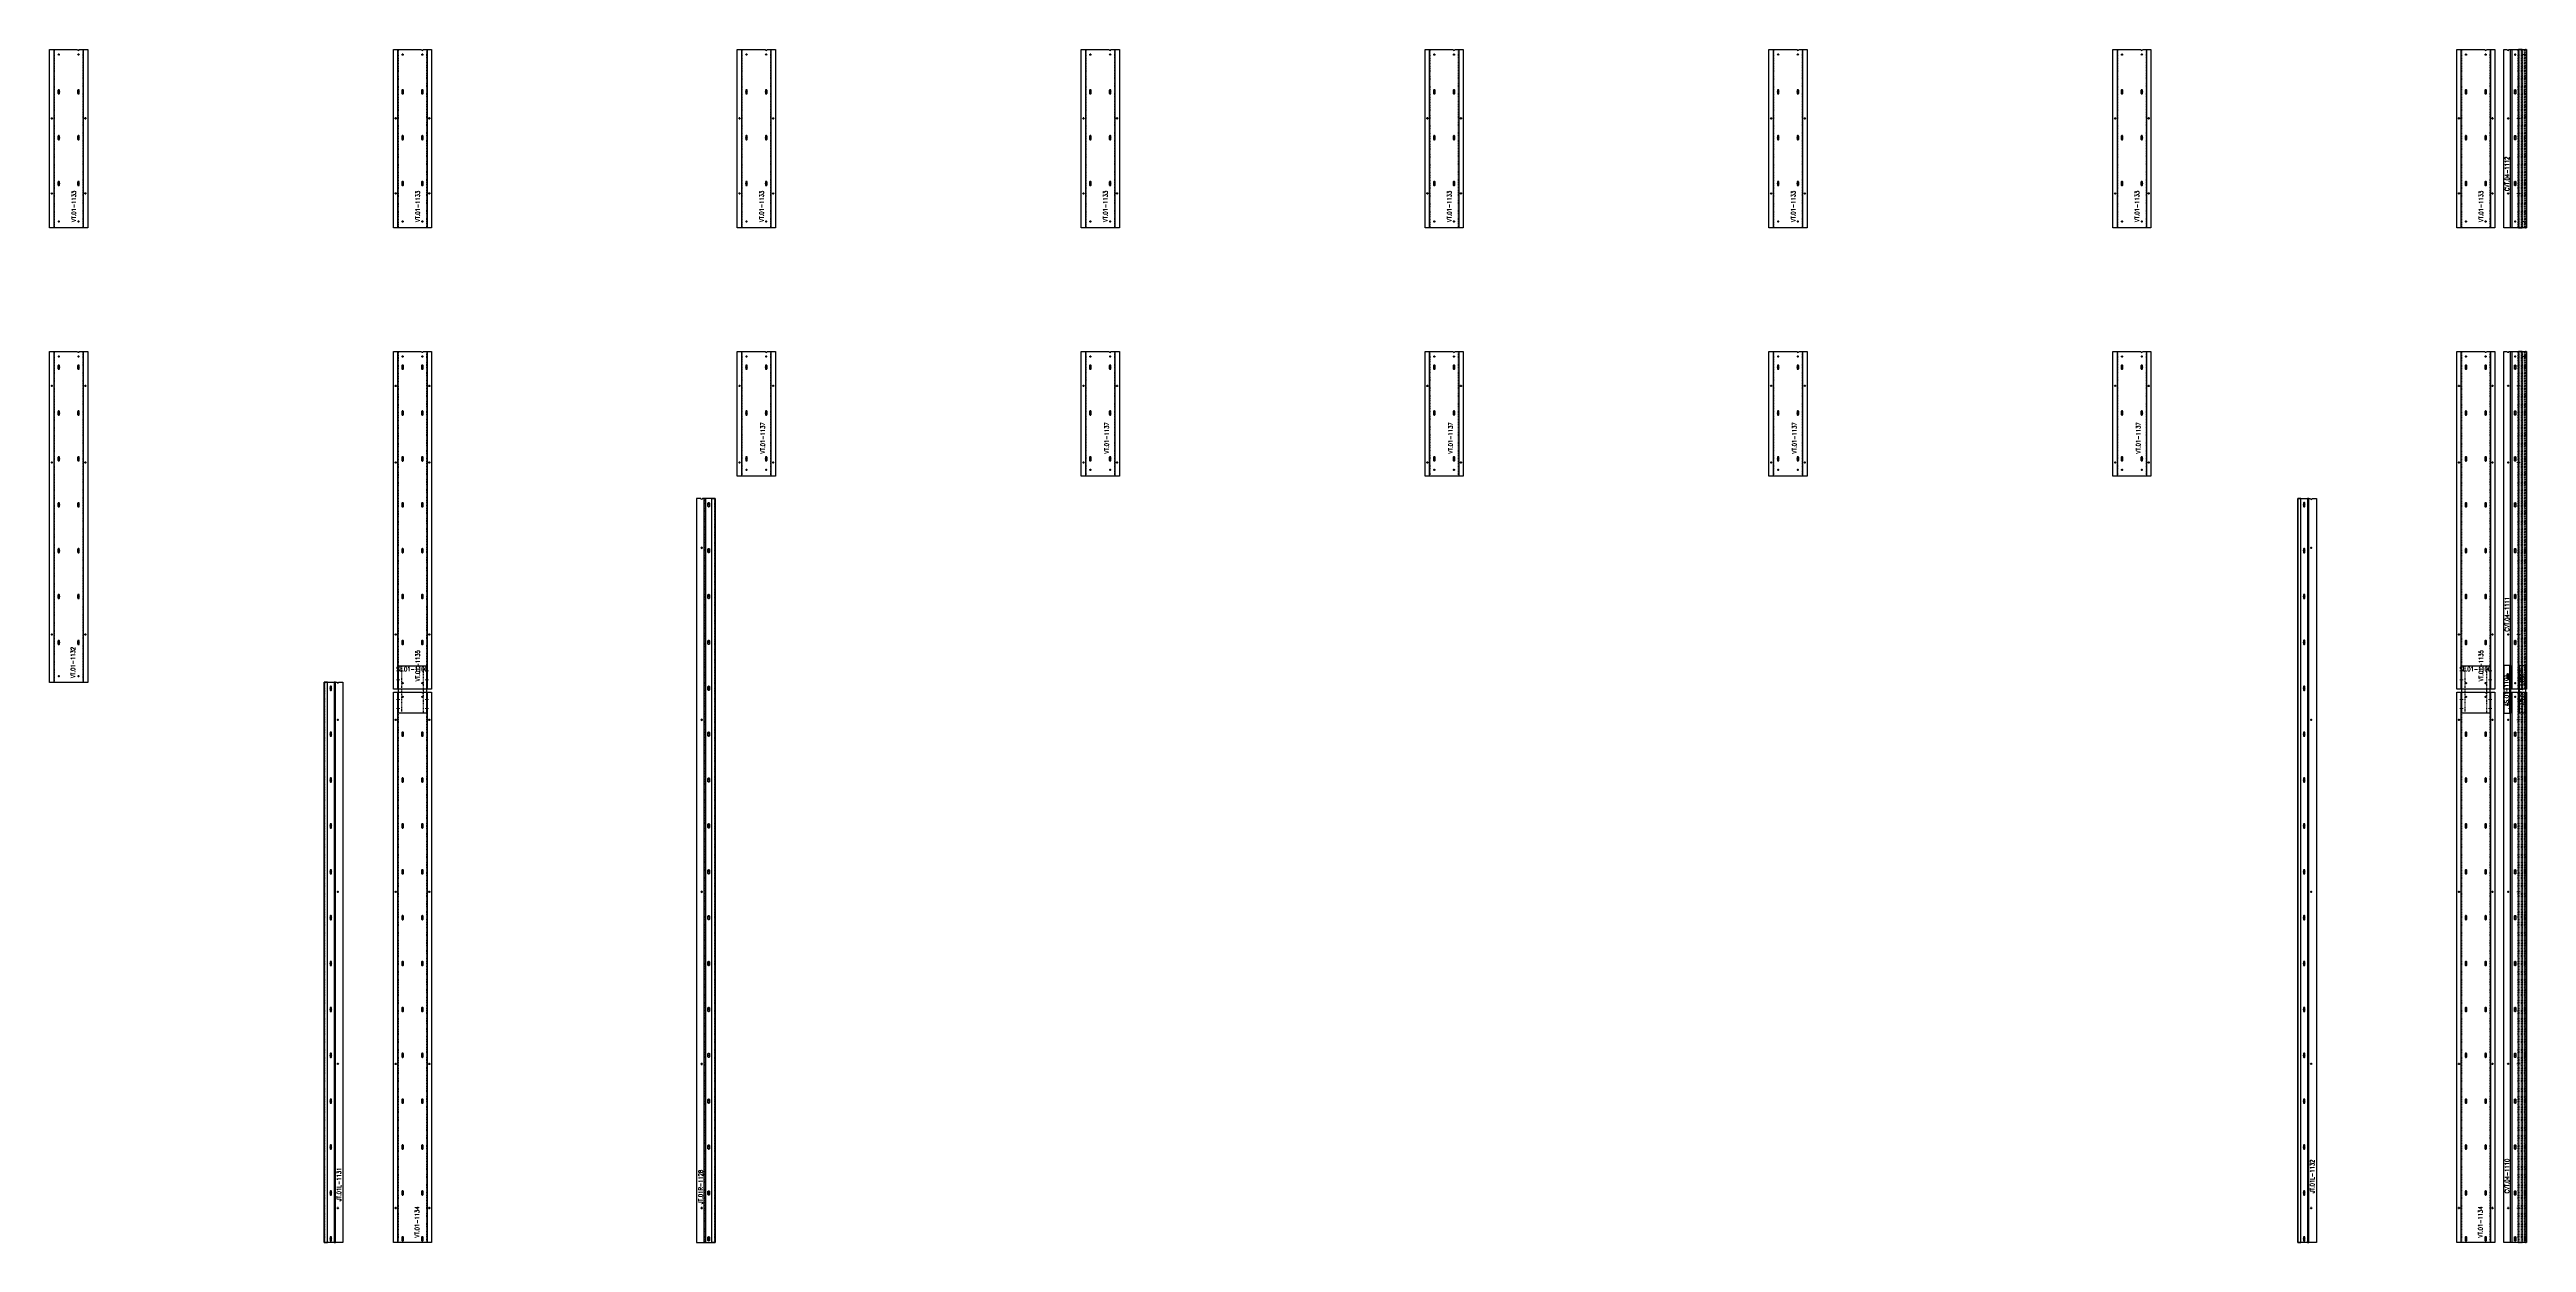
# Model space of a CAD drawing. Header units: inches. Extents: x 11737 to 18084, y -4365 to 1695.
# Drawn here: x 17651.7 to 18083.9, y -484.2 to -276.2 of the extents above; entities that cross this region are included whole.
import ezdxf

# ---------------------------------------------------------------- set-up
doc = ezdxf.new("R2010")
doc.units = ezdxf.units.IN
doc.header["$MEASUREMENT"] = 0
for name, pattern in [('NBK_Center', [0.541667, 0.333333, -0.0625, 0.083333, -0.0625]), ('NBK_Center2', [0.270833, 0.166667, -0.03125, 0.041667, -0.03125]), ('NBK_Hidden', [0.125, 0.083333, -0.041667]), ('NBK_Hidden2', [0.0625, 0.041667, -0.020833])]:
    doc.linetypes.add(name, pattern=pattern)
doc.layers.get('Defpoints').update_dxf_attribs({"color": 250, "lineweight": 0})
for name, color, linetype, lineweight in [('!Bracket', 11, 'Continuous', 25), ('!Clip - bent', 20, 'Continuous', 25), ('!Clip - bent @ 1', 20, 'Continuous', 25), ('!Dimension', 50, 'Continuous', 5), ('!Extrusion', 140, 'Continuous', 25), ('!Linetype_Center', 220, 'NBK_Center', 9), ('!Linetype_Center2', 222, 'NBK_Center2', 9), ('!Misc2', 252, 'NBK_Hidden2', 5)]:
    doc.layers.add(name, color=color, linetype=linetype, lineweight=lineweight)
doc.styles.add('Romans', font='romans.shx', dxfattribs={"width": 0.8})

# ---------------------------------------------------------------- blocks, each defined once
blk = doc.blocks.new('TAP HOLE_5mm')
at = {"layer": '!Linetype_Center2'}
for points in [[(-0.18, 0), (0.18, 0)], [(0, 0.18), (0, -0.18)]]:
    blk.add_lwpolyline(points, dxfattribs=at)
blk.add_circle((0, 0), 0.101)
blk = doc.blocks.new('WEEP HOLE')
at = {"layer": '!Linetype_Center'}
for p, q in [((-0.22, 0.37), (0.22, 0.37)), ((0, 0.83), (0, -0.08))]:
    blk.add_line(p, q, dxfattribs=at)
at = {"color": 0}
blk.add_lwpolyline([(-0.14, 0.61), (-0.14, 0.14, 0.414214), (0, 0, 0.414214), (0.14, 0.14), (0.14, 0.61, 0.414214), (0, 0.75, 0.414214)], format="xyb", close=True, dxfattribs=at)
blk = doc.blocks.new('VT.01-1133-')
at = {"layer": '!Extrusion'}
blk.add_lwpolyline([(3.33, 0), (-3.33, 0), (-3.33, 31.08), (1.58, 31.08, 1), (1.86, 31.08), (3.33, 31.08)], format="xyb", close=True, dxfattribs=at)
for points in [[(1.86, 31.08), (2.54, 31.08), (2.54, 0), (-2.54, 0), (-2.54, 31.08), (1.58, 31.08)], [(-2.54, 31.08), (1.58, 31.08)], [(1.86, 31.08), (2.54, 31.08)]]:
    blk.add_lwpolyline(points, dxfattribs=at)
at = {"layer": '!Extrusion', "linetype": 'NBK_Hidden'}
blk.add_lwpolyline([(1.86, 31.08), (2.46, 31.08), (2.46, 0), (-2.46, 0), (-2.46, 31.08), (1.58, 31.08)], dxfattribs=at)
at = {"layer": '!Extrusion', "rotation": 360}
for name, p in [('TAP HOLE_5mm', (-1.72, 30.2)), ('TAP HOLE_5mm', (1.72, 30.2)), ('WEEP HOLE', (-1.72, 23.34)), ('WEEP HOLE', (1.72, 23.34)), ('TAP HOLE_5mm', (-2.93, 19.09)), ('TAP HOLE_5mm', (2.93, 19.09)), ('WEEP HOLE', (-1.72, 15.34)), ('WEEP HOLE', (1.72, 15.34)), ('TAP HOLE_5mm', (-2.93, 6)), ('WEEP HOLE', (-1.72, 7.34)), ('WEEP HOLE', (1.72, 7.34)), ('TAP HOLE_5mm', (2.93, 6)), ('TAP HOLE_5mm', (-1.72, 1.09)), ('TAP HOLE_5mm', (1.72, 1.09))]:
    blk.add_blockref(name, p, dxfattribs=at)
at = {"layer": 'Defpoints', "color": 1, "insert": (0.91, 3.75), "char_height": 0.75, "width": 1.65, "attachment_point": 5, "rotation": 90, "style": 'Romans'}
blk.add_mtext('VT.01-1133', dxfattribs=at)
blk = doc.blocks.new('CLEAR SECTION HOLE')
at = {"layer": '!Linetype_Center2'}
blk.add_line((-0.33, 0), (0.26, 0), dxfattribs=at)
at = {"layer": '!Misc2'}
blk.add_lwpolyline([(-0.08, 0.1), (0, 0.1), (0, -0.1), (-0.08, -0.1)], close=True, dxfattribs=at)
blk = doc.blocks.new('VT.01-1134-')
at = {"layer": '!Extrusion'}
blk.add_lwpolyline([(-2.45, 100.55), (2.45, 100.55), (2.45, 92.29), (-2.45, 92.29)], close=True, dxfattribs=at)
at = {"layer": '!Extrusion', "linetype": 'NBK_Hidden2'}
blk.add_lwpolyline([(-1.86, 100.55), (1.86, 100.55), (1.86, 92.29), (-1.86, 92.29)], close=True, dxfattribs=at)
at = {"layer": '!Extrusion'}
blk.add_lwpolyline([(3.33, 0), (-3.33, 0), (-3.33, 95.96), (1.58, 95.96, 1), (1.86, 95.96), (3.33, 95.96)], format="xyb", close=True, dxfattribs=at)
blk.add_lwpolyline([(2.54, 95.96), (2.54, 0), (-2.54, 0), (-2.54, 95.96)], dxfattribs=at)
at = {"layer": '!Extrusion', "linetype": 'NBK_Hidden'}
blk.add_lwpolyline([(2.46, 95.96), (2.46, 0), (-2.46, 0), (-2.46, 95.96)], dxfattribs=at)
at = {"layer": '!Dimension', "rotation": 360}
for p in [(-2.46, 94.66), (-2.46, 93.08), (2.54, 94.66), (2.54, 93.08)]:
    blk.add_blockref('CLEAR SECTION HOLE', p, dxfattribs=at)
at = {"layer": '!Extrusion', "rotation": 360}
for name, p in [('TAP HOLE_5mm', (-1.72, 95.13)), ('TAP HOLE_5mm', (1.72, 95.13)), ('TAP HOLE_5mm', (-2.93, 91.12)), ('TAP HOLE_5mm', (2.93, 91.12)), ('WEEP HOLE', (-1.72, 88.25)), ('WEEP HOLE', (1.72, 88.25)), ('WEEP HOLE', (-1.72, 80.25)), ('WEEP HOLE', (1.72, 80.25)), ('WEEP HOLE', (-1.72, 72.25)), ('WEEP HOLE', (1.72, 72.25)), ('WEEP HOLE', (-1.72, 64.25)), ('WEEP HOLE', (1.72, 64.25)), ('TAP HOLE_5mm', (-2.93, 61.12)), ('TAP HOLE_5mm', (2.93, 61.12)), ('WEEP HOLE', (-1.72, 56.25)), ('WEEP HOLE', (1.72, 56.25)), ('WEEP HOLE', (-1.72, 48.25)), ('WEEP HOLE', (1.72, 48.25)), ('WEEP HOLE', (-1.72, 40.25)), ('WEEP HOLE', (1.72, 40.25)), ('TAP HOLE_5mm', (-2.93, 31.12)), ('WEEP HOLE', (-1.72, 32.25)), ('WEEP HOLE', (1.72, 32.25)), ('TAP HOLE_5mm', (2.93, 31.12)), ('WEEP HOLE', (-1.72, 24.25)), ('WEEP HOLE', (1.72, 24.25)), ('WEEP HOLE', (-1.72, 16.25)), ('WEEP HOLE', (1.72, 16.25)), ('WEEP HOLE', (-1.72, 8.25)), ('WEEP HOLE', (1.72, 8.25)), ('TAP HOLE_5mm', (-2.93, 6)), ('TAP HOLE_5mm', (2.93, 6)), ('WEEP HOLE', (-1.72, 0.24)), ('WEEP HOLE', (1.72, 0.24))]:
    blk.add_blockref(name, p, dxfattribs=at)
at = {"layer": 'Defpoints', "color": 30, "insert": (-0.07, 99.97), "char_height": 0.75, "width": 1.65, "attachment_point": 5, "style": 'Romans'}
blk.add_mtext('SL.01-1100', dxfattribs=at)
at = {"layer": 'Defpoints', "color": 1, "insert": (0.81, 3.56), "char_height": 0.75, "width": 1.65, "attachment_point": 5, "rotation": 90, "style": 'Romans'}
blk.add_mtext('VT.01-1134', dxfattribs=at)
blk = doc.blocks.new('HOLE SECTION')
at = {"layer": '!Linetype_Center2'}
blk.add_line((-0.33, 0), (0.26, 0), dxfattribs=at)
at = {"layer": '!Misc2'}
blk.add_lwpolyline([(-0.09, 0.1), (0, 0.1), (0, -0.1), (-0.09, -0.1)], close=True, dxfattribs=at)
blk = doc.blocks.new('19mm WEEP HOLE')
at = {"layer": '!Linetype_Center'}
blk.add_line((-0.37, 0.2), (-0.37, -0.12), dxfattribs=at)
at = {"linetype": 'NBK_Hidden'}
blk.add_lwpolyline([(-0.75, 0.08), (0, 0.08), (0, 0), (-0.75, 0)], close=True, dxfattribs=at)
blk = doc.blocks.new('CVT.04-1112-')
at = {"layer": '!Extrusion'}
blk.add_lwpolyline([(0, 0), (-3.97, 0), (-3.97, 31.08), (-3.34, 31.08, 1), (-3.06, 31.08), (0, 31.08)], format="xyb", close=True, dxfattribs=at)
for points in [[(-2.78, 31.08), (-2.53, 31.08), (-2.53, 0), (-2.78, 0)], [(-1.41, 0), (-0.76, 0), (-0.76, 31.08), (-1.41, 31.08)]]:
    blk.add_lwpolyline(points, close=True, dxfattribs=at)
at = {"layer": '!Extrusion', "linetype": 'NBK_Hidden'}
for points in [[(-1.33, 0), (-1.42, 0), (-1.42, 31.08), (-1.33, 31.08)], [(-0.76, 0), (-0.86, 0), (-0.86, 31.08), (-0.76, 31.08)], [(-0.35, 31.08), (-0.28, 31.08), (-0.28, 0), (-0.35, 0)], [(-0.14, 0), (-0.04, 0), (-0.04, 31.08), (-0.14, 31.08)]]:
    blk.add_lwpolyline(points, close=True, dxfattribs=at)
at = {"layer": '!Dimension', "rotation": 360}
for name, p in [('CLEAR SECTION HOLE', (-0.28, 30.2)), ('HOLE SECTION', (-1.33, 19.09)), ('HOLE SECTION', (-1.33, 6)), ('CLEAR SECTION HOLE', (-0.28, 1.09))]:
    blk.add_blockref(name, p, dxfattribs=at)
at = {"layer": '!Extrusion', "xscale": -1}
for name, p in [('TAP HOLE_5mm', (-1.97, 30.2)), ('WEEP HOLE', (-1.97, 23.34)), ('WEEP HOLE', (-1.97, 15.34)), ('WEEP HOLE', (-1.97, 7.34)), ('TAP HOLE_5mm', (-1.97, 1.09))]:
    blk.add_blockref(name, p, dxfattribs=at)
at = {"layer": '!Extrusion'}
for name, p, rotation in [('19mm WEEP HOLE', (-0.35, 23.34), 270), ('TAP HOLE_5mm', (-3.2, 19.09), 360), ('19mm WEEP HOLE', (-0.35, 15.34), 270), ('TAP HOLE_5mm', (-3.2, 6), 360), ('19mm WEEP HOLE', (-0.35, 7.34), 270)]:
    blk.add_blockref(name, p, dxfattribs=dict(at, rotation=rotation))
at = {"layer": 'Defpoints', "color": 3, "insert": (-3.38, 9.41), "char_height": 0.75, "width": 1.65, "attachment_point": 5, "rotation": 90, "style": 'Romans'}
blk.add_mtext('CVT.04-1112', dxfattribs=at)
blk = doc.blocks.new('SECTION CLEAR HOLE 1')
at = {"layer": '!Linetype_Center2'}
blk.add_line((-0.33, 0, 0), (0.26, 0, 0), dxfattribs=at)
at = {"layer": '!Misc2'}
blk.add_lwpolyline([(-0.12, 0.1), (0, 0.1), (0, -0.1), (-0.12, -0.1)], close=True, dxfattribs=at)
blk = doc.blocks.new('SLOTTED SECTION1')
at = {"layer": '!Linetype_Center2'}
blk.add_lwpolyline([(-0.24, 0), (0.12, 0)], dxfattribs=at)
at = {"layer": '!Misc2'}
blk.add_lwpolyline([(-0.12, 0.47), (0, 0.47), (0, -0.47), (-0.12, -0.47)], close=True, dxfattribs=at)
blk = doc.blocks.new('SLOTTED HOLE 1')
at = {"layer": '!Linetype_Center'}
for p, q in [((0, 0.55), (0, -0.55)), ((-0.22, 0), (0.22, 0))]:
    blk.add_line(p, q, dxfattribs=at)
at = {"color": 0}
blk.add_lwpolyline([(-0.14, 0.33), (-0.14, -0.33, 0.414214), (0, -0.47, 0.414214), (0.14, -0.33), (0.14, 0.33, 0.414214), (0, 0.47, 0.414214)], format="xyb", close=True, dxfattribs=at)
blk = doc.blocks.new('SL.01-1101')
at = {"layer": '!Bracket'}
for points in [[(4.65, -1.3), (4.65, -0.12), (-3.67, -0.12), (-3.67, -1.3)], [(-3.67, -1.3), (-3.67, -1.18), (4.65, -1.18), (4.65, -1.3)]]:
    blk.add_lwpolyline(points, close=True, dxfattribs=at)
at = {"layer": '!Dimension', "xscale": -1, "rotation": 270}
for name, p in [('SECTION CLEAR HOLE 1', (-2.88, -1.18)), ('SECTION CLEAR HOLE 1', (-1.3, -1.18)), ('SLOTTED SECTION1', (2.15, -1.18)), ('SLOTTED SECTION1', (3.73, -1.18))]:
    blk.add_blockref(name, p, dxfattribs=at)
at = {"layer": '!Extrusion', "xscale": -1, "rotation": 270}
blk.add_blockref('TAP HOLE_5mm', (-2.09, -0.83), dxfattribs=at)
at = {"layer": '!Extrusion', "linetype": 'NBK_Hidden', "xscale": -1, "rotation": 270}
blk.add_blockref('SLOTTED HOLE 1', (2.75, -0.83), dxfattribs=at)
at = {"layer": 'Defpoints', "color": 30, "insert": (0.32, -0.6), "char_height": 0.75, "width": 1.65, "attachment_point": 5, "style": 'Romans'}
blk.add_mtext('AS.01-1101', dxfattribs=at)
blk = doc.blocks.new('AS.01-1100-')
at = {"layer": '!Bracket'}
for points in [[(4.65, 1.33), (4.65, 0.15), (-3.67, 0.15), (-3.67, 1.33)], [(-3.67, 1.33), (-3.67, 1.21), (4.65, 1.21), (4.65, 1.33)]]:
    blk.add_lwpolyline(points, close=True, dxfattribs=at)
at = {"layer": '!Dimension', "rotation": 270}
for name, p in [('SECTION CLEAR HOLE 1', (-2.09, 1.21)), ('SLOTTED SECTION1', (2.75, 1.21))]:
    blk.add_blockref(name, p, dxfattribs=at)
at = {"layer": '!Extrusion', "rotation": 270}
for p in [(-2.88, 0.86, 0), (-1.3, 0.86, 0)]:
    blk.add_blockref('TAP HOLE_5mm', p, dxfattribs=at)
at = {"layer": '!Extrusion', "linetype": 'NBK_Hidden', "rotation": 270}
for p in [(2.15, 0.86), (3.73, 0.86)]:
    blk.add_blockref('SLOTTED HOLE 1', p, dxfattribs=at)
at = {"layer": 'Defpoints', "color": 30, "insert": (0.49, 0.74), "char_height": 0.75, "width": 1.65, "attachment_point": 5, "style": 'Romans'}
blk.add_mtext('AS.01-1100', dxfattribs=at)
blk = doc.blocks.new('CVT.04-1110-')
at = {"layer": '!Extrusion'}
blk.add_lwpolyline([(-3.34, 95.96, 1), (-3.06, 95.96), (0, 95.96), (0, 0), (-3.97, 0), (-3.97, 95.96)], format="xyb", close=True, dxfattribs=at)
blk.add_lwpolyline([(-2.53, 95.96), (-2.53, 0), (-2.78, 0), (-2.78, 95.96)], close=True, dxfattribs=at)
at = {"layer": '!Extrusion', "linetype": 'NBK_Hidden'}
for points in [[(-1.33, 95.96), (-1.33, 0), (-1.42, 0), (-1.42, 95.96)], [(-1.41, 95.96), (-1.41, 0), (-0.76, 0), (-0.76, 95.96), (-0.76, 0), (-0.86, 0), (-0.86, 95.96)], [(-0.28, 95.96), (-0.28, 0), (-0.35, 0), (-0.35, 95.96)], [(-0.14, 95.96), (-0.14, 0), (-0.04, 0), (-0.04, 95.96)]]:
    blk.add_lwpolyline(points, close=True, dxfattribs=at)
at = {"layer": '!Dimension', "rotation": 360}
for name, p in [('CLEAR SECTION HOLE', (-0.28, 95.12)), ('HOLE SECTION', (-1.33, 91.12)), ('HOLE SECTION', (-1.33, 61.12)), ('HOLE SECTION', (-1.33, 31.12)), ('HOLE SECTION', (-1.33, 6))]:
    blk.add_blockref(name, p, dxfattribs=at)
at = {"layer": '!Extrusion', "xscale": -1}
for name, p in [('TAP HOLE_5mm', (-1.97, 95.12)), ('WEEP HOLE', (-1.97, 88.25)), ('WEEP HOLE', (-1.97, 80.25)), ('WEEP HOLE', (-1.97, 72.25)), ('WEEP HOLE', (-1.97, 64.25)), ('WEEP HOLE', (-1.97, 56.25)), ('WEEP HOLE', (-1.97, 48.25)), ('WEEP HOLE', (-1.97, 40.25)), ('WEEP HOLE', (-1.97, 32.25)), ('WEEP HOLE', (-1.97, 24.25)), ('WEEP HOLE', (-1.97, 16.25)), ('WEEP HOLE', (-1.97, 8.25)), ('WEEP HOLE', (-1.97, 0.24))]:
    blk.add_blockref(name, p, dxfattribs=at)
at = {"layer": '!Extrusion'}
for name, p, rotation in [('TAP HOLE_5mm', (-3.2, 91.12), 360), ('19mm WEEP HOLE', (-0.35, 88.25), 270), ('19mm WEEP HOLE', (-0.35, 80.25), 270), ('19mm WEEP HOLE', (-0.35, 72.25), 270), ('19mm WEEP HOLE', (-0.35, 64.25), 270), ('TAP HOLE_5mm', (-3.2, 61.12), 360), ('19mm WEEP HOLE', (-0.35, 56.25), 270), ('19mm WEEP HOLE', (-0.35, 48.25), 270), ('19mm WEEP HOLE', (-0.35, 40.25), 270), ('TAP HOLE_5mm', (-3.2, 31.12), 360), ('19mm WEEP HOLE', (-0.35, 32.25), 270), ('19mm WEEP HOLE', (-0.35, 24.25), 270), ('19mm WEEP HOLE', (-0.35, 16.25), 270), ('19mm WEEP HOLE', (-0.35, 8.25), 270), ('TAP HOLE_5mm', (-3.2, 6), 360), ('19mm WEEP HOLE', (-0.35, 0.24), 270)]:
    blk.add_blockref(name, p, dxfattribs=dict(at, rotation=rotation))
at = {"color": 144, "rotation": 90}
for name, p in [('SL.01-1101', (-4.08, 95.96)), ('AS.01-1100-', (0, 95.96))]:
    blk.add_blockref(name, p, dxfattribs=at)
at = {"layer": 'Defpoints', "color": 3, "insert": (-3.38, 11.57), "char_height": 0.75, "width": 1.65, "attachment_point": 5, "rotation": 90, "style": 'Romans'}
blk.add_mtext('CVT.04-1110', dxfattribs=at)
blk = doc.blocks.new('JT.01R-1128-')
at = {"layer": '!Extrusion'}
blk.add_lwpolyline([(0, 0), (0, 129.69), (-2.22, 129.69, -1), (-2.5, 129.69), (-3.25, 129.69), (-3.25, 0)], format="xyb", close=True, dxfattribs=at)
for points in [[(-1.95, 0), (-1.95, 129.69), (-1.69, 129.69), (-1.69, 0)], [(-0.57, 0), (-0.57, 129.69), (0, 129.69), (0, 0)]]:
    blk.add_lwpolyline(points, close=True, dxfattribs=at)
at = {"layer": '!Extrusion', "linetype": 'NBK_Hidden'}
for points in [[(-1.95, 0), (-1.95, 129.69), (-1.87, 129.69), (-1.87, 0)], [(-0.08, 0), (-0.08, 129.69), (0, 129.69), (0, 0)]]:
    blk.add_lwpolyline(points, close=True, dxfattribs=at)
at = {"layer": '!Extrusion', "xscale": -1}
for name, p in [('WEEP HOLE', (-1.13, 128.25)), ('TAP HOLE_5mm', (-2.36, 121.12)), ('WEEP HOLE', (-1.13, 120.25)), ('WEEP HOLE', (-1.13, 112.25)), ('WEEP HOLE', (-1.13, 104.25)), ('WEEP HOLE', (-1.13, 96.25)), ('TAP HOLE_5mm', (-2.36, 91.12)), ('WEEP HOLE', (-1.13, 88.25)), ('WEEP HOLE', (-1.13, 80.25)), ('WEEP HOLE', (-1.13, 72.25)), ('WEEP HOLE', (-1.13, 64.25)), ('TAP HOLE_5mm', (-2.36, 61.12)), ('WEEP HOLE', (-1.13, 56.25)), ('WEEP HOLE', (-1.13, 48.25)), ('WEEP HOLE', (-1.13, 40.25)), ('TAP HOLE_5mm', (-2.36, 31.12)), ('WEEP HOLE', (-1.13, 32.25)), ('WEEP HOLE', (-1.13, 24.25)), ('WEEP HOLE', (-1.13, 16.25)), ('WEEP HOLE', (-1.13, 8.25)), ('TAP HOLE_5mm', (-2.36, 6)), ('WEEP HOLE', (-1.13, 0.24))]:
    blk.add_blockref(name, p, dxfattribs=at)
at = {"layer": 'Defpoints', "color": 5, "insert": (-2.54, 9.68), "char_height": 0.75, "width": 1.65, "attachment_point": 5, "rotation": 90, "style": 'Romans'}
blk.add_mtext('JT.01R-1128', dxfattribs=at)
blk = doc.blocks.new('JT.01L-1132')
at = {"layer": '!Extrusion'}
for points in [[(0.57, 0), (0.57, 129.69), (0, 129.69), (0, 0)], [(1.95, 0), (1.95, 129.69), (1.69, 129.69), (1.69, 0)]]:
    blk.add_lwpolyline(points, close=True, dxfattribs=at)
at = {"layer": '!Extrusion', "linetype": 'NBK_Hidden'}
for points in [[(0.08, 0), (0.08, 129.69), (0, 129.69), (0, 0)], [(1.95, 0), (1.95, 129.69), (1.87, 129.69), (1.87, 0)]]:
    blk.add_lwpolyline(points, close=True, dxfattribs=at)
at = {"layer": '!Extrusion'}
blk.add_lwpolyline([(0, 0), (0, 129.69), (2.22, 129.69, 1), (2.5, 129.69), (3.25, 129.69), (3.25, 0)], format="xyb", close=True, dxfattribs=at)
for p in [(1.13, 128.25), (1.13, 120.25), (1.13, 112.25), (1.13, 104.25), (1.13, 96.25), (1.13, 88.25), (1.13, 80.25), (1.13, 72.25), (1.13, 64.25), (1.13, 56.25), (1.13, 48.25), (1.13, 40.25), (1.13, 32.25), (1.13, 24.25), (1.13, 16.25), (1.13, 8.25), (1.13, 0.24)]:
    blk.add_blockref('WEEP HOLE', p, dxfattribs=at)
at = {"layer": '!Extrusion', "rotation": 360}
for p in [(2.36, 121.12), (2.36, 91.12), (2.36, 61.12), (2.36, 31.12), (2.36, 6)]:
    blk.add_blockref('TAP HOLE_5mm', p, dxfattribs=at)
at = {"layer": 'Defpoints', "color": 2, "insert": (2.54, 11.51), "char_height": 0.75, "width": 1.65, "attachment_point": 5, "rotation": 90, "style": 'Romans'}
blk.add_mtext('JT.01L-1132', dxfattribs=at)
blk = doc.blocks.new('JT.01L-1131')
at = {"layer": '!Extrusion'}
for points in [[(0.57, 0), (0.57, 97.69), (0, 97.69), (0, 0)], [(1.95, 0), (1.95, 97.69), (1.69, 97.69), (1.69, 0)]]:
    blk.add_lwpolyline(points, close=True, dxfattribs=at)
at = {"layer": '!Extrusion', "linetype": 'NBK_Hidden'}
for points in [[(0.08, 0), (0.08, 97.69), (0, 97.69), (0, 0)], [(1.95, 0), (1.95, 97.69), (1.87, 97.69), (1.87, 0)]]:
    blk.add_lwpolyline(points, close=True, dxfattribs=at)
at = {"layer": '!Extrusion'}
blk.add_lwpolyline([(0, 0), (0, 97.69), (2.22, 97.69, 1), (2.5, 97.69), (3.25, 97.69), (3.25, 0)], format="xyb", close=True, dxfattribs=at)
for p in [(1.13, 96.25), (1.13, 88.25), (1.13, 80.25), (1.13, 72.25), (1.13, 64.25), (1.13, 56.25), (1.13, 48.25), (1.13, 40.25), (1.13, 32.25), (1.13, 24.25), (1.13, 16.25), (1.13, 8.25), (1.13, 0.24)]:
    blk.add_blockref('WEEP HOLE', p, dxfattribs=at)
at = {"layer": '!Extrusion', "rotation": 360}
for p in [(2.36, 91.12), (2.36, 61.12), (2.36, 31.12), (2.36, 6)]:
    blk.add_blockref('TAP HOLE_5mm', p, dxfattribs=at)
at = {"layer": 'Defpoints', "color": 2, "insert": (2.54, 10.12), "char_height": 0.75, "width": 1.65, "attachment_point": 5, "rotation": 90, "style": 'Romans'}
blk.add_mtext('JT.01L-1131', dxfattribs=at)
blk = doc.blocks.new('VT.01-1137-')
at = {"layer": '!Extrusion'}
blk.add_lwpolyline([(3.33, 0), (-3.33, 0), (-3.33, 21.71), (1.58, 21.71, 1), (1.86, 21.71), (3.33, 21.71)], format="xyb", close=True, dxfattribs=at)
for points in [[(-2.54, 21.71), (1.58, 21.71)], [(1.86, 21.71), (2.54, 21.71), (2.54, 0), (-2.54, 0), (-2.54, 21.71), (1.58, 21.71)], [(1.86, 21.71), (2.54, 21.71)]]:
    blk.add_lwpolyline(points, dxfattribs=at)
at = {"layer": '!Extrusion', "linetype": 'NBK_Hidden'}
blk.add_lwpolyline([(1.86, 21.71), (2.46, 21.71), (2.46, 0), (-2.46, 0), (-2.46, 21.71), (1.58, 21.71)], dxfattribs=at)
at = {"layer": '!Extrusion', "rotation": 360}
for name, p in [('WEEP HOLE', (-1.72, 18.62)), ('TAP HOLE_5mm', (-1.72, 20.83)), ('WEEP HOLE', (1.72, 18.62)), ('TAP HOLE_5mm', (1.72, 20.83)), ('TAP HOLE_5mm', (-2.93, 15.71)), ('TAP HOLE_5mm', (2.93, 15.71)), ('WEEP HOLE', (-1.72, 10.62)), ('WEEP HOLE', (1.72, 10.62)), ('TAP HOLE_5mm', (-2.93, 2.37)), ('WEEP HOLE', (-1.72, 2.62)), ('TAP HOLE_5mm', (-1.72, 1.09)), ('WEEP HOLE', (1.72, 2.62)), ('TAP HOLE_5mm', (1.72, 1.09)), ('TAP HOLE_5mm', (2.93, 2.37))]:
    blk.add_blockref(name, p, dxfattribs=at)
at = {"layer": 'Defpoints', "color": 1, "insert": (1.11, 6.64), "char_height": 0.75, "width": 1.65, "attachment_point": 5, "rotation": 90, "style": 'Romans'}
blk.add_mtext('VT.01-1137', dxfattribs=at)
blk = doc.blocks.new('VT.01-1132-')
at = {"layer": '!Extrusion'}
blk.add_lwpolyline([(3.33, 0), (-3.33, 0), (-3.33, 57.69), (1.58, 57.69, 1), (1.86, 57.69), (3.33, 57.69)], format="xyb", close=True, dxfattribs=at)
for points in [[(1.86, 57.69), (2.54, 57.69), (2.54, 0), (-2.54, 0), (-2.54, 57.69), (1.58, 57.69)], [(-2.54, 57.69), (1.58, 57.69)], [(1.86, 57.69), (2.54, 57.69)]]:
    blk.add_lwpolyline(points, dxfattribs=at)
at = {"layer": '!Extrusion', "linetype": 'NBK_Hidden'}
blk.add_lwpolyline([(1.86, 57.69), (2.46, 57.69), (2.46, 0), (-2.46, 0), (-2.46, 57.69), (1.58, 57.69)], dxfattribs=at)
at = {"layer": '!Extrusion', "rotation": 360}
for name, p in [('TAP HOLE_5mm', (-1.72, 56.81)), ('TAP HOLE_5mm', (1.72, 56.81)), ('TAP HOLE_5mm', (-2.93, 51.69)), ('WEEP HOLE', (-1.72, 54.59)), ('WEEP HOLE', (1.72, 54.59)), ('TAP HOLE_5mm', (2.93, 51.69)), ('WEEP HOLE', (-1.72, 46.59)), ('WEEP HOLE', (1.72, 46.59)), ('WEEP HOLE', (-1.72, 38.59)), ('WEEP HOLE', (1.72, 38.59)), ('TAP HOLE_5mm', (-2.93, 38.35)), ('TAP HOLE_5mm', (2.93, 38.35)), ('WEEP HOLE', (-1.72, 30.59)), ('WEEP HOLE', (1.72, 30.59)), ('WEEP HOLE', (-1.72, 22.59)), ('WEEP HOLE', (1.72, 22.59)), ('WEEP HOLE', (-1.72, 14.59)), ('WEEP HOLE', (1.72, 14.59)), ('TAP HOLE_5mm', (-2.93, 8.35)), ('WEEP HOLE', (-1.72, 6.59)), ('WEEP HOLE', (1.72, 6.59)), ('TAP HOLE_5mm', (2.93, 8.35)), ('TAP HOLE_5mm', (-1.72, 1.09)), ('TAP HOLE_5mm', (1.72, 1.09))]:
    blk.add_blockref(name, p, dxfattribs=at)
at = {"layer": 'Defpoints', "color": 1, "insert": (0.76, 3.46), "char_height": 0.75, "width": 1.65, "attachment_point": 5, "rotation": 90, "style": 'Romans'}
blk.add_mtext('VT.01-1132', dxfattribs=at)
blk = doc.blocks.new('SLOTTED SECTION HOLE')
at = {"layer": '!Linetype_Center2'}
blk.add_line((-0.33, 0), (0.26, 0), dxfattribs=at)
at = {"layer": '!Misc2'}
blk.add_lwpolyline([(-0.08, 0.47), (0, 0.47), (0, -0.47), (-0.08, -0.47)], close=True, dxfattribs=at)
blk = doc.blocks.new('VT.01-1135-')
at = {"layer": '!Extrusion'}
blk.add_lwpolyline([(-3.33, 0), (-3.33, 58.88), (1.58, 58.88, 1), (1.86, 58.88), (3.33, 58.88), (3.33, 0)], format="xyb", close=True, dxfattribs=at)
for points in [[(-2.54, 0), (-2.54, 58.88), (1.58, 58.88)], [(-2.54, 58.88), (1.58, 58.88)], [(1.86, 58.88), (2.54, 58.88), (2.54, 0)], [(1.86, 58.88), (2.54, 58.88)]]:
    blk.add_lwpolyline(points, dxfattribs=at)
at = {"layer": '!Extrusion', "linetype": 'NBK_Hidden'}
for points in [[(-2.46, 0), (-2.46, 58.88), (1.58, 58.88)], [(1.86, 58.88), (2.46, 58.88), (2.46, 0)]]:
    blk.add_lwpolyline(points, dxfattribs=at)
at = {"layer": '!Dimension', "rotation": 360}
for p in [(-2.46, 3.23), (-2.46, 1.65), (2.54, 3.23), (2.54, 1.65)]:
    blk.add_blockref('SLOTTED SECTION HOLE', p, dxfattribs=at)
at = {"layer": '!Extrusion', "rotation": 360}
for name, p in [('WEEP HOLE', (-1.72, 55.78)), ('TAP HOLE_5mm', (-1.72, 58)), ('WEEP HOLE', (1.72, 55.78)), ('TAP HOLE_5mm', (1.72, 58)), ('TAP HOLE_5mm', (-2.93, 52.88)), ('TAP HOLE_5mm', (2.93, 52.88)), ('WEEP HOLE', (-1.72, 47.78)), ('WEEP HOLE', (1.72, 47.78)), ('TAP HOLE_5mm', (-2.93, 39.54)), ('WEEP HOLE', (-1.72, 39.78)), ('WEEP HOLE', (1.72, 39.78)), ('TAP HOLE_5mm', (2.93, 39.54)), ('WEEP HOLE', (-1.72, 31.78)), ('WEEP HOLE', (1.72, 31.78)), ('WEEP HOLE', (-1.72, 23.78)), ('WEEP HOLE', (1.72, 23.78)), ('WEEP HOLE', (-1.72, 15.78)), ('WEEP HOLE', (1.72, 15.78)), ('TAP HOLE_5mm', (-2.93, 9.54)), ('TAP HOLE_5mm', (2.93, 9.54)), ('WEEP HOLE', (-1.72, 7.78)), ('WEEP HOLE', (1.72, 7.78)), ('TAP HOLE_5mm', (-1.72, 1.06)), ('TAP HOLE_5mm', (1.72, 1.06))]:
    blk.add_blockref(name, p, dxfattribs=at)
at = {"layer": 'Defpoints', "color": 1, "insert": (0.91, 4.09), "char_height": 0.75, "width": 1.65, "attachment_point": 5, "rotation": 90, "style": 'Romans'}
blk.add_mtext('VT.01-1135', dxfattribs=at)
blk = doc.blocks.new('CVT.04-1111-')
at = {"layer": '!Extrusion'}
blk.add_lwpolyline([(-3.97, 0), (-3.97, 58.88), (-3.34, 58.88, 1), (-3.06, 58.88), (0, 58.88), (0, 0)], format="xyb", close=True, dxfattribs=at)
for points in [[(-2.78, 0), (-2.78, 58.88), (-2.53, 58.88), (-2.53, 0)], [(-0.76, 0), (-0.76, 58.88), (-1.41, 58.88), (-1.41, 0)]]:
    blk.add_lwpolyline(points, close=True, dxfattribs=at)
at = {"layer": '!Extrusion', "linetype": 'NBK_Hidden'}
for points in [[(-1.42, 0), (-1.42, 58.88), (-1.33, 58.88), (-1.33, 0)], [(-0.86, 0), (-0.86, 58.88), (-0.76, 58.88), (-0.76, 0)], [(-0.35, 0), (-0.35, 58.88), (-0.28, 58.88), (-0.28, 0)], [(-0.04, 0), (-0.04, 58.88), (-0.14, 58.88), (-0.14, 0)]]:
    blk.add_lwpolyline(points, close=True, dxfattribs=at)
at = {"layer": '!Dimension', "rotation": 360}
for name, p in [('CLEAR SECTION HOLE', (-0.28, 58)), ('HOLE SECTION', (-1.33, 52.88)), ('HOLE SECTION', (-1.33, 39.54)), ('HOLE SECTION', (-1.33, 9.54)), ('CLEAR SECTION HOLE', (-0.28, 1.06))]:
    blk.add_blockref(name, p, dxfattribs=at)
at = {"layer": '!Extrusion', "xscale": -1}
for name, p in [('WEEP HOLE', (-1.97, 55.78)), ('TAP HOLE_5mm', (-1.97, 58)), ('WEEP HOLE', (-1.97, 47.78)), ('WEEP HOLE', (-1.97, 39.78)), ('WEEP HOLE', (-1.97, 31.78)), ('WEEP HOLE', (-1.97, 23.78)), ('WEEP HOLE', (-1.97, 15.78)), ('WEEP HOLE', (-1.97, 7.78)), ('TAP HOLE_5mm', (-1.97, 1.06))]:
    blk.add_blockref(name, p, dxfattribs=at)
at = {"layer": '!Extrusion'}
for name, p, rotation in [('19mm WEEP HOLE', (-0.35, 55.78), 270), ('TAP HOLE_5mm', (-3.2, 52.88), 360), ('19mm WEEP HOLE', (-0.35, 47.78), 270), ('TAP HOLE_5mm', (-3.2, 39.54), 360), ('19mm WEEP HOLE', (-0.35, 39.78), 270), ('19mm WEEP HOLE', (-0.35, 31.78), 270), ('19mm WEEP HOLE', (-0.35, 23.78), 270), ('19mm WEEP HOLE', (-0.35, 15.78), 270), ('TAP HOLE_5mm', (-3.2, 9.54), 360), ('19mm WEEP HOLE', (-0.35, 7.78), 270)]:
    blk.add_blockref(name, p, dxfattribs=dict(at, rotation=rotation))
at = {"layer": 'Defpoints', "color": 3, "insert": (-3.38, 13.07), "char_height": 0.75, "width": 1.65, "attachment_point": 5, "rotation": 90, "style": 'Romans'}
blk.add_mtext('CVT.04-1111', dxfattribs=at)

msp = doc.modelspace()

# ---------------------------------------------------------------- block references
at = {"layer": '!Clip - bent'}
for name, p in [('VT.01-1133-', (17655.07509, -307.25849)), ('VT.01-1133-', (17715.07509, -307.25849)), ('VT.01-1133-', (17775.07509, -307.25849)), ('VT.01-1133-', (17835.07509, -307.25849)), ('VT.01-1133-', (17895.07509, -307.25849)), ('VT.01-1133-', (17955.07509, -307.25849)), ('VT.01-1133-', (18015.07509, -307.25849)), ('VT.01-1133-', (18075.07509, -307.25849)), ('CVT.04-1112-', (18083.91652, -307.25849)), ('VT.01-1132-', (17655.07509, -386.51582)), ('VT.01-1137-', (17775.07509, -350.54035)), ('VT.01-1137-', (17835.07509, -350.54035)), ('VT.01-1137-', (17895.07509, -350.54035)), ('VT.01-1137-', (17955.07509, -350.54035)), ('VT.01-1137-', (18015.07509, -350.54035)), ('JT.01L-1132', (18044.00547, -484.16978)), ('VT.01-1134-', (17715.07509, -484.16978)), ('VT.01-1134-', (18075.07509, -484.16978)), ('CVT.04-1110-', (18083.91652, -484.16978)), ('JT.01L-1131', (17699.69297, -484.16978))]:
    msp.add_blockref(name, p, dxfattribs=at)
at = {"layer": '!Clip - bent @ 1'}
msp.add_blockref('JT.01R-1128-', (17767.89425, -484.16978), dxfattribs=at)
at = {"color": 1}
for name, p in [('VT.01-1135-', (17715.07509, -387.70767)), ('VT.01-1135-', (18075.07509, -387.70767)), ('CVT.04-1111-', (18083.91652, -387.70767))]:
    msp.add_blockref(name, p, dxfattribs=at)

doc.saveas('drawing.dxf')
